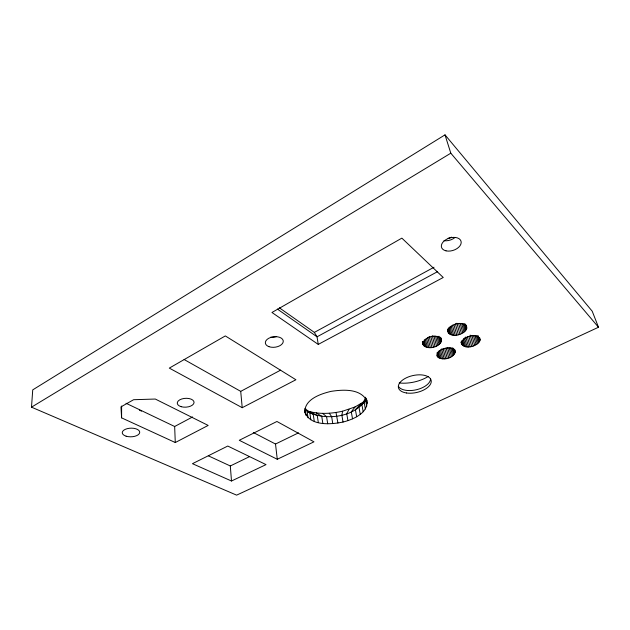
<?xml version="1.0" encoding="UTF-8"?>
<svg xmlns="http://www.w3.org/2000/svg" width="630" height="630" viewBox="0 0 630 630"><rect width="100%" height="100%" fill="white"/><g stroke="black" fill="none" stroke-linecap="round" stroke-linejoin="round"><path stroke-width="0.94" d="M121.598 417.863L120.96 406.878L133.615 399.711L155.287 399.042L208.168 425.423L175.282 442.536L121.598 417.863L121.614 406.059M455.262 351.422C451.694 344.657 437.165 348.445 437.047 355.958C441.402 362.14 456.955 357.974 454.773 349.611M466.767 328.23C465.082 319.82 450.34 323.718 447.851 330.199C448.828 339.09 464.743 335.239 466.767 328.23L465.727 324.552M480.044 340.192C478.414 332.065 464.137 336.01 461.593 342.129C462.514 350.713 477.934 346.823 480.044 340.192L479.249 337.467M31.5 407.169L32.736 389.868L445.008 134.859L592.216 311.22L598.5 327.238L236.62 495.141L31.5 407.169L450.804 153.192L445.008 134.859M307.243 411.422C324.222 421.344 358.336 417.603 365.715 397.199M304.487 410.248C308.038 426.368 330.459 424.675 343.019 422.045C353.493 419.43 370.156 412.351 366.471 398.845M360.258 414.327L358.974 407.311L365.203 400.948L355.06 406.948L342.657 411.185L341.846 415.052L343.019 422.045M422.344 341.846C423.202 352.257 443.882 347.508 441.087 338.05M349.059 409.319L346.728 413.634L347.933 420.627M355.06 406.948L351.288 411.839L352.524 418.84M360.494 404.137L355.414 409.713L356.667 416.721M365.368 400.562L364.045 401.924L365.368 408.972M363.849 402.72L361.888 404.688L363.187 411.721M279.342 307.794L314.346 332.396L434.023 267.238M437.661 271.593L317.032 336.814L277.334 309.046M318.245 344.413L443.237 277.483L401.861 238.124L271.963 312.48L318.245 344.413L317.032 336.814L314.346 332.396M126.039 403.255L174.652 426.494L192.591 416.958M184.11 359.51L240.715 391.364L280.634 370.133M242.219 407.697L295.911 379.756L225.312 335.924L169.305 368.109L242.219 407.697L240.715 391.364M208.357 455.829L230.304 465.972L249.551 456.624M253.291 432.495L275.515 444.024L298.494 432.865M231.501 481.005L266.025 464.609L227.776 446.04L192.465 463.688L231.501 481.005L230.304 465.972M277.263 459.27L313.968 441.835L276.932 421.478L239.282 440.291L277.263 459.27L275.515 444.024M306.81 410.744C318.363 414.532 330.931 413.831 342.657 411.185M307.495 411.437L313.244 414.335L314.275 421.399M310.362 411.839L317.268 415.579L318.323 422.62M316.291 412.91L321.765 416.375L322.836 423.399M306.023 415.485L305.022 408.358L309.795 412.697L310.81 419.777M322.647 413.374L326.6 416.729L327.695 423.738M450.804 153.192L598.5 327.238M329.277 413.241L331.648 416.619L332.766 423.62M366.81 400.625C360.242 388.324 342.917 389.56 331.136 391.356C320.489 393.86 303.857 399.436 304.857 412.926M441.567 339.885C437.929 332.837 422.832 336.704 422.966 344.563M479.572 337.467L480.099 339.286M478.138 335.688L479.729 341.129M477.312 335.727L479.147 342.074M476.241 335.751L478.335 342.996M474.957 335.719L477.312 343.87M473.492 335.617L476.099 344.665M471.886 335.42L474.737 345.374M470.169 335.113L473.256 345.964M466.279 325.442L466.806 327.285M468.901 336.475L471.72 346.421M464.901 323.694L466.46 329.214M464.082 323.765L465.893 330.199M467.342 336.79L470.145 346.736M463.011 323.812L465.082 331.159M465.798 336.948L468.594 346.902M461.727 323.804L464.042 332.065M464.578 337.853L467.106 346.909M460.254 323.725L462.814 332.9M463.452 338.609L465.72 346.76M458.632 323.544L461.436 333.632M462.711 340.113L464.475 346.453M461.9 340.562L463.404 346.004M456.892 323.237L459.931 334.246M461.546 341.791L462.546 345.421M461.168 341.995L461.916 344.72M461.042 342.106L461.546 343.925M455.333 323.71L458.356 334.719M453.994 324.954L456.75 335.042M452.411 325.119L455.159 335.207M451.143 326.033L453.631 335.215M449.97 326.781L452.198 335.05M448.938 327.372L450.915 334.727M454.521 349.587L455.246 352.296M448.324 328.734L449.804 334.254M453.758 348.689L454.97 353.202M447.678 329.041L448.906 333.64M452.749 347.799L454.435 354.115M447.513 330.144L448.245 332.908M451.741 347.791L453.671 355.005M450.529 347.744L452.687 355.856M449.127 347.618L451.513 356.627M447.584 347.406L450.19 357.312M446.158 347.981L448.757 357.887M444.662 348.429L447.245 358.336M440.858 338.05L441.575 340.798M440.126 337.168L441.307 341.743M443.126 348.744L445.701 358.651M439.126 336.294L440.787 342.696M441.606 348.902L444.166 358.809M438.134 336.31L440.016 343.626M436.913 336.278L439.031 344.508M440.37 349.808L442.685 358.824M439.228 350.564L441.307 358.683M435.511 336.176L437.85 345.311M438.212 351.17L440.055 358.391M433.944 335.979L436.503 346.027M437.598 352.54L438.976 357.958M436.952 352.879L438.102 357.399M432.267 335.664L435.039 346.618M436.992 354.918L437.448 356.722M430.967 337.042L433.503 347.083M429.172 336.444L431.92 347.406M427.841 337.515L430.353 347.571M426.565 338.436L428.833 347.571M425.376 339.192L427.408 347.421M424.313 339.798L426.116 347.114M423.651 341.169L424.998 346.665M422.958 341.491L424.084 346.075M422.502 341.704L423.399 345.366M336.003 412.5L337.924 423.053M366.377 398.908L367.219 403.342M365.392 399.081L366.731 406.153M307.023 410.689L308.031 417.784M174.652 426.494L175.282 442.536M430.613 378.709A16.734 8.694 -12.5 0 1 416.58 389.71A16.734 8.694 -12.5 0 1 398.428 386.418M428.156 376.527A27.247 14.522 -12.6 0 1 399.239 382.953M451.655 237.148A18.467 11.923 -18.1 0 1 448.048 238.329M139.474 410.209A14.018 7.151 -1.4 0 1 141.482 411.146M455.049 237.478A10.135 6.473 -17.9 0 1 443.977 240.691M276.641 336.507A8.946 5.3 -6.9 0 1 270.609 337.223M406.547 392.986A16.774 8.67 -12.5 0 0 431.266 381.386A16.774 8.67 -12.5 0 0 406.547 377.709A16.774 8.67 -12.5 0 0 406.547 392.986M446.04 250.85A10.23 6.434 -17.7 0 0 461.199 242.605A10.23 6.434 -17.7 0 0 446.544 239.298A10.23 6.434 -17.7 0 0 446.04 250.85M268.939 346.665A9.017 5.26 -6.9 0 0 283.216 341.909A9.017 5.26 -6.9 0 0 270.758 337.428A9.017 5.26 -6.9 0 0 268.939 346.665M181.22 406.697A8.418 4.434 -3.3 0 0 194.056 402.538A8.418 4.434 -3.3 0 0 181.692 398.995A8.418 4.434 -3.3 0 0 181.22 406.697M126.102 436.18A8.733 4.323 -1.7 0 0 139.702 432.597A8.733 4.323 -1.7 0 0 127.165 428.683A8.733 4.323 -1.7 0 0 126.102 436.18"/></g></svg>
